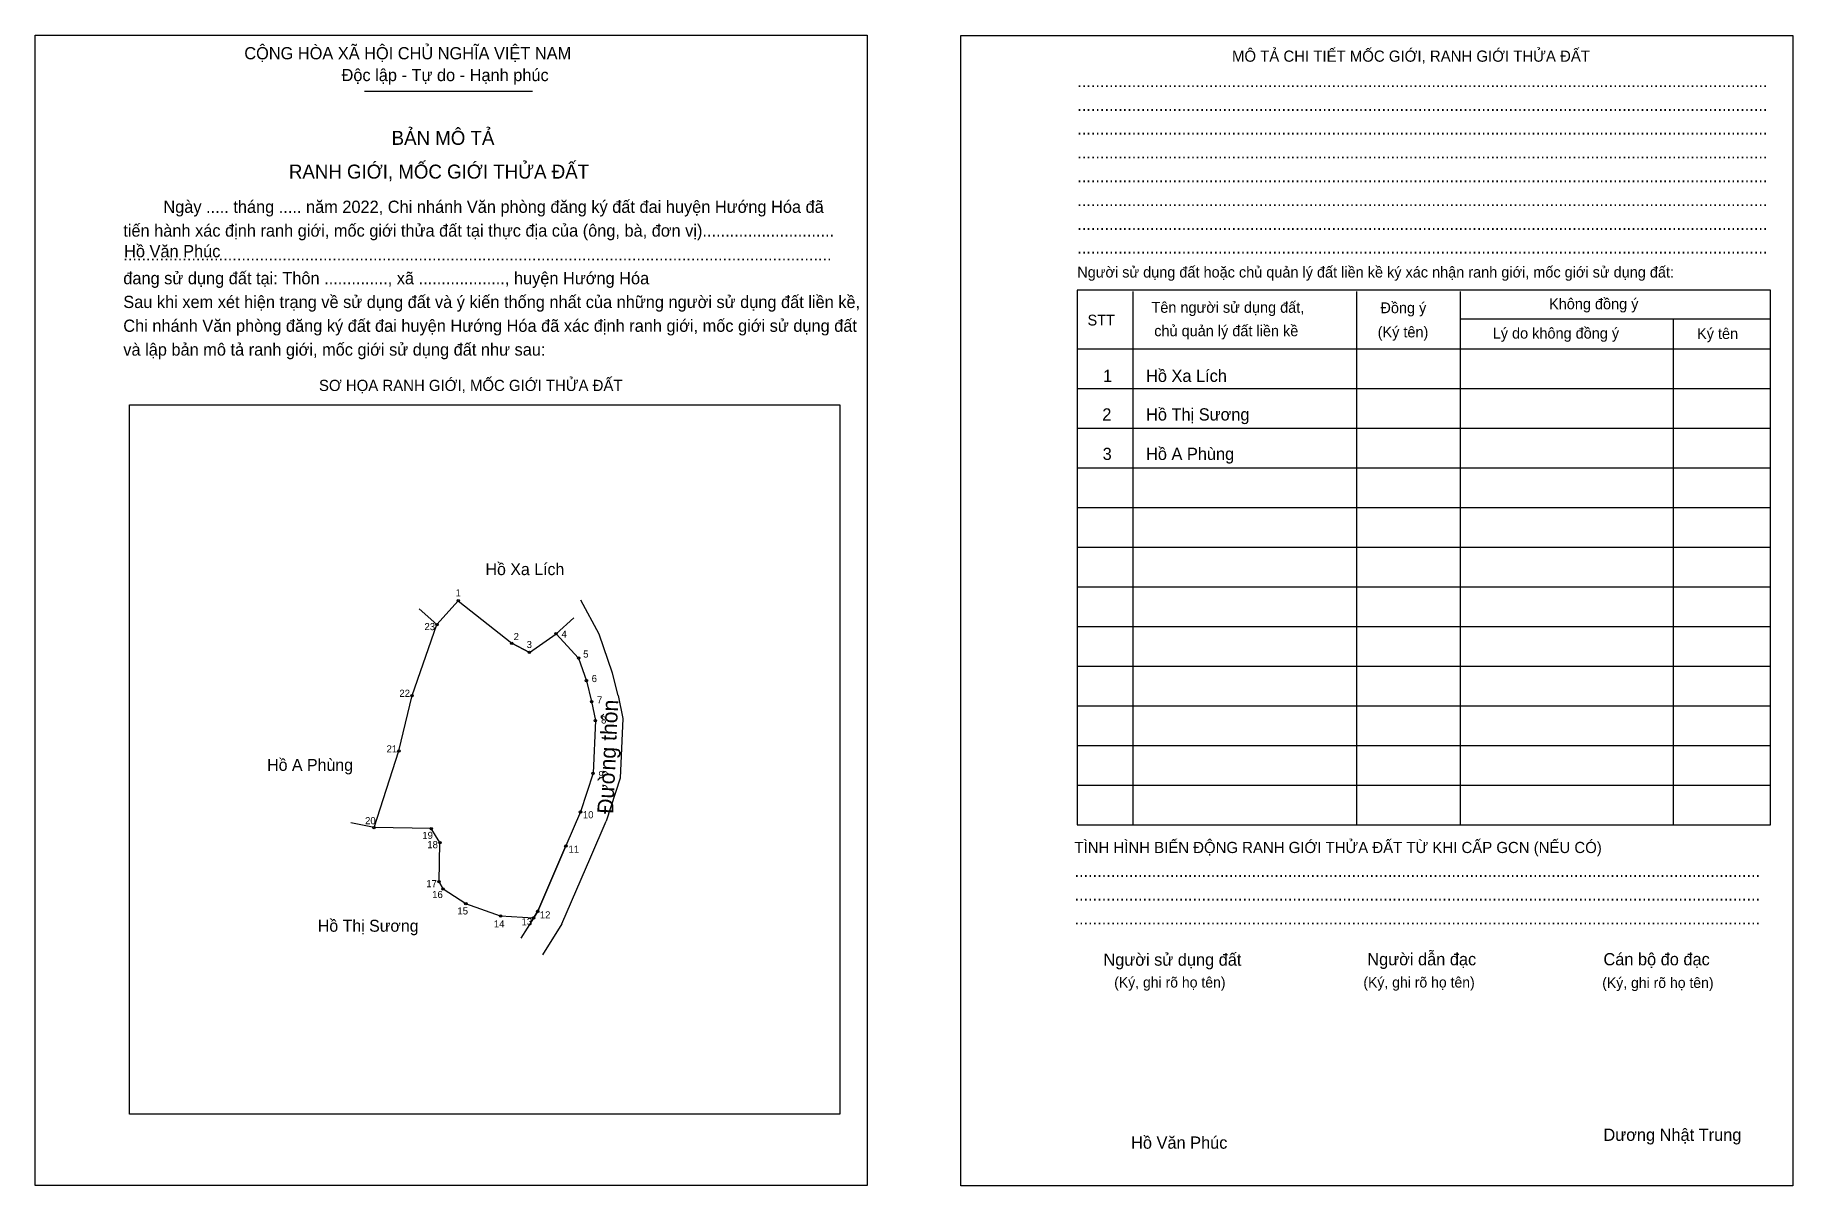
# Model space of a CAD drawing. Extents: x 547330 to 547718, y 1838631 to 1838885.
import ezdxf

# ---------------------------------------------------------------- set-up
doc = ezdxf.new("R2010")
doc.units = 0
for name, color, linetype in [('Level 1', 7, 'Continuous'), ('Level 10', 7, 'Continuous'), ('Level 11', 7, 'Continuous'), ('Level 2', 7, 'Continuous'), ('Level 25', 7, 'Continuous'), ('Level 27', 7, 'Continuous'), ('Level 36', 7, 'Continuous'), ('Level 52', 7, 'Continuous'), ('Level 55', 7, 'Continuous'), ('Level 6', 7, 'Continuous'), ('Level 9', 7, 'Continuous')]:
    doc.layers.add(name, color=color, linetype=linetype)

msp = doc.modelspace()

# ---------------------------------------------------------------- linework, layer by layer
at = {"layer": 'Level 1'}
for p, q in [((547330.5, 1838885.1), (547330.5, 1838885.1)), ((547534.58, 1838885.01), (547534.58, 1838885.01)), ((547403.08, 1838872.76), (547440.17, 1838872.76)), ((547572.5, 1838828.58), (547572.5, 1838710.91)), ((547621.84, 1838828.58), (547621.84, 1838710.91)), ((547644.67, 1838828.58), (547644.67, 1838710.91)), ((547644.67, 1838822.54), (547713.09, 1838822.54)), ((547691.65, 1838822.54), (547691.65, 1838710.91)), ((547560.25, 1838815.89), (547713.09, 1838815.89)), ((547560.25, 1838807.15), (547713.09, 1838807.15)), ((547351.33, 1838803.56), (547351.33, 1838803.56)), ((547560.25, 1838798.4), (547713.09, 1838798.4)), ((547560.25, 1838789.65), (547713.09, 1838789.65)), ((547560.25, 1838780.9), (547713.09, 1838780.9)), ((547560.25, 1838772.15), (547713.09, 1838772.15)), ((547560.25, 1838763.4), (547713.09, 1838763.4)), ((547560.25, 1838754.65), (547713.09, 1838754.65)), ((547560.25, 1838745.9), (547713.09, 1838745.9)), ((547560.25, 1838737.16), (547713.09, 1838737.16)), ((547560.25, 1838728.41), (547713.09, 1838728.41)), ((547560.25, 1838719.66), (547713.09, 1838719.66)), ((547507.93, 1838647.13), (547507.93, 1838647.13)), ((547513.93, 1838631.38), (547513.93, 1838631.38)), ((547718.01, 1838631.3), (547718.01, 1838631.3))]:
    msp.add_line(p, q, dxfattribs=at)
for points in [[(547713.09, 1838828.84), (547560.25, 1838828.84), (547560.25, 1838710.91), (547713.09, 1838710.91)], [(547351.33, 1838803.56), (547507.93, 1838803.56), (547507.93, 1838647.13), (547351.33, 1838647.13)]]:
    msp.add_lwpolyline(points, close=True, dxfattribs=at)
at = {"layer": 'Level 10'}
for p, q in [((547454.85, 1838752.96), (547450.83, 1838760.47)), ((547457.81, 1838744.37), (547454.85, 1838752.96)), ((547459.04, 1838739.42), (547457.81, 1838744.37)), ((547459.04, 1838739.42), (547460.05, 1838734.39)), ((547460.05, 1838734.39), (547459.45, 1838721.2)), ((547459.45, 1838721.2), (547456.37, 1838711.7)), ((547453.01, 1838703.89), (547456.37, 1838711.7)), ((547446.65, 1838689.1), (547453.01, 1838703.89)), ((547446.65, 1838689.1), (547442.37, 1838682.23))]:
    msp.add_line(p, q, dxfattribs=at)
msp.add_lwpolyline([(547405.23, 1838710.32), (547410.68, 1838727.21), (547413.59, 1838739.44), (547419.09, 1838755.09), (547423.78, 1838760.34), (547435.57, 1838750.98), (547439.46, 1838748.95), (547445.33, 1838753.07), (547450.32, 1838747.7), (547452.05, 1838742.69), (547453.19, 1838738.09), (547454.03, 1838733.92), (547453.5, 1838722.3), (547450.73, 1838713.77), (547447.5, 1838706.26), (547441.32, 1838691.88), (547440.37, 1838690.35), (547433.1, 1838690.8), (547425.45, 1838693.51), (547420.43, 1838696.75), (547419.54, 1838698.36), (547419.74, 1838707.01), (547417.83, 1838710.11)], close=True, dxfattribs=at)
at = {"layer": 'Level 11'}
for centre in [(547423.78, 1838760.34), (547419.09, 1838755.09), (547435.57, 1838750.98), (547445.33, 1838753.07), (547439.46, 1838748.95), (547450.32, 1838747.7), (547413.59, 1838739.44), (547452.05, 1838742.69), (547453.19, 1838738.09), (547454.03, 1838733.92), (547410.68, 1838727.21), (547453.5, 1838722.3), (547450.73, 1838713.77), (547405.23, 1838710.32), (547405.23, 1838710.32), (547417.83, 1838710.11), (547419.74, 1838707.01), (547447.5, 1838706.26), (547419.54, 1838698.36), (547420.43, 1838696.75), (547425.45, 1838693.51), (547433.1, 1838690.8), (547440.37, 1838690.35), (547441.32, 1838691.88)]:
    msp.add_circle(centre, 0.262, dxfattribs=at)
at = {"layer": 'Level 2'}
for points in [[(547330.5, 1838885.1), (547513.93, 1838885.1), (547513.93, 1838631.38), (547330.5, 1838631.38)], [(547534.58, 1838885.01), (547718.01, 1838885.01), (547718.01, 1838631.3), (547534.58, 1838631.3)]]:
    msp.add_lwpolyline(points, close=True, dxfattribs=at)
at = {"layer": 'Level 25'}
for p, q in [((547439.46, 1838748.95), (547435.57, 1838750.98)), ((547441.32, 1838691.88), (547447.5, 1838706.26)), ((547419.54, 1838698.36), (547420.43, 1838696.75)), ((547440.37, 1838690.35), (547441.32, 1838691.88))]:
    msp.add_line(p, q, dxfattribs=at)
at = {"layer": 'Level 27'}
for p, q in [((547419.09, 1838755.09), (547415.14, 1838758.54)), ((547445.33, 1838753.07), (547449.25, 1838756.56)), ((547405.23, 1838710.32), (547400.09, 1838711.39)), ((547440.37, 1838690.35), (547437.59, 1838685.9))]:
    msp.add_line(p, q, dxfattribs=at)

# ---------------------------------------------------------------- texts
at = {"layer": 'Level 1'}
for s, height, p in [('CỘNG HÒA XÃ HỘI CHỦ NGHĨA VIỆT NAM', 2.6945, (547376.61, 1838879.76)), ('MÔ TẢ CHI TIẾT MỐC GIỚI, RANH GIỚI THỬA ĐẤT', 2.4635, (547594.36, 1838879.23)), ('Độc lập - Tự do - Hạnh phúc', 2.6945, (547398.05, 1838874.95)), ('........................................................................................................................................................', 2.69445, (547560.25, 1838873.64)), ('........................................................................................................................................................', 2.69445, (547560.25, 1838868.39)), ('BẢN MÔ TẢ', 3.08, (547409.09, 1838860.9)), ('........................................................................................................................................................', 2.69445, (547560.25, 1838863.14)), ('RANH GIỚI, MỐC GIỚI THỬA ĐẤT', 3.0797, (547386.44, 1838853.46)), ('........................................................................................................................................................', 2.69445, (547560.25, 1838857.89)), ('........................................................................................................................................................', 2.69445, (547560.25, 1838852.64)), ('Ngày ..... tháng ..... năm 2022, Chi nhánh Văn phòng đăng ký đất đai huyện Hướng Hóa đã', 2.6945, (547358.77, 1838845.9)), ('........................................................................................................................................................', 2.69445, (547560.25, 1838847.39)), ('tiến hành xác định ranh giới, mốc giới thửa đất tại thực địa của (ông, bà, đơn vị).............................', 2.69445, (547349.93, 1838840.65)), ('........................................................................................................................................................', 2.69445, (547560.25, 1838842.14)), ('........................................................................................................................................................', 2.69445, (547560.25, 1838836.89)), ('đang sử dụng đất tại: Thôn .............., xã ..................., huyện Hướng Hóa', 2.6945, (547349.93, 1838830.15)), ('............................................................................................................................................................', 2.69445, (547349.93, 1838835.4)), ('Người sử dụng đất hoặc chủ quản lý đất liền kề ký xác nhận ranh giới, mốc giới sử dụng đất:', 2.3868, (547560.25, 1838831.64)), ('Sau khi xem xét hiện trạng về sử dụng đất và ý kiến thống nhất của những người sử dụng đất liền kề,', 2.6945, (547349.93, 1838824.91)), ('Tên người sử dụng đất,', 2.3868, (547576.61, 1838823.86)), ('Đồng ý', 2.387, (547627.09, 1838823.77)), ('Không đồng ý', 2.3868, (547664.27, 1838824.64)), ('Chi nhánh Văn phòng đăng ký đất đai huyện Hướng Hóa đã xác định ranh giới, mốc giới sử dụng đất', 2.6945, (547349.93, 1838819.66)), ('STT', 2.387, (547562.52, 1838821.06)), ('chủ quản lý đất liền kề', 2.3868, (547577.22, 1838818.69)), ('(Ký tên)', 2.387, (547626.48, 1838818.43)), ('Lý do không đồng ý', 2.3868, (547651.85, 1838818.17)), ('Ký tên', 2.387, (547696.9, 1838818.08)), ('và lập bản mô tả ranh giới, mốc giới sử dụng đất như sau:', 2.6945, (547349.93, 1838814.41)), ('SƠ HỌA RANH GIỚI, MỐC GIỚI THỬA ĐẤT', 2.4635, (547393.07, 1838806.61)), ('TÌNH HÌNH BIẾN ĐỘNG RANH GIỚI THỬA ĐẤT TỪ KHI CẤP GCN (NẾU CÓ)', 2.4635, (547559.64, 1838704.7)), ('.......................................................................................................................................................', 2.69445, (547559.64, 1838699.45)), ('.......................................................................................................................................................', 2.69445, (547559.64, 1838694.2)), ('.......................................................................................................................................................', 2.69445, (547559.64, 1838688.95)), ('Người sử dụng đất', 2.6945, (547566.02, 1838679.85)), ('Người dẫn đạc', 2.6945, (547624.2, 1838679.94)), ('Cán bộ đo đạc', 2.6945, (547676.26, 1838679.94)), ('(Ký, ghi rõ họ tên)', 2.3097, (547568.39, 1838675.04)), ('(Ký, ghi rõ họ tên)', 2.3097, (547623.33, 1838675.04)), ('(Ký, ghi rõ họ tên)', 2.3097, (547675.99, 1838674.95)), ('Dương Nhật Trung', 2.6945, (547676.26, 1838641.22))]:
    msp.add_text(s, height=height, dxfattribs=at).set_placement(p)
at = {"layer": 'Level 10'}
msp.add_text('Đường thôn', height=3.5, rotation=87.3955, dxfattribs=at).set_placement((547457.92, 1838713.28))
at = {"layer": 'Level 36'}
for s, height, p in [('Hồ Xa Lích', 2.625, (547429.79, 1838766)), ('Hồ A Phùng', 2.625, (547381.65, 1838722.83)), ('Hồ Thị Sương', 2.6246, (547392.82, 1838687.35))]:
    msp.add_text(s, height=height, dxfattribs=at).set_placement(p)
at = {"layer": 'Level 52'}
for s, height, p in [('1', 2.69, (547565.93, 1838808.61)), ('Hồ Xa Lích', 2.694, (547575.42, 1838808.61)), ('2', 2.69, (547565.77, 1838800.1)), ('Hồ Thị Sương', 2.6945, (547575.42, 1838800.1)), ('3', 2.69, (547565.85, 1838791.4)), ('Hồ A Phùng', 2.694, (547575.42, 1838791.4))]:
    msp.add_text(s, height=height, dxfattribs=at).set_placement(p)
at = {"layer": 'Level 55'}
for s, p in [('1', (547423.73, 1838760.34)), ('23', (547418.97, 1838755.09)), ('2', (547435.51, 1838750.98)), ('4', (547445.27, 1838753.07)), ('3', (547439.41, 1838748.95)), ('5', (547450.26, 1838747.7)), ('22', (547413.47, 1838739.44)), ('6', (547451.99, 1838742.69)), ('7', (547453.13, 1838738.09)), ('8', (547453.97, 1838733.92)), ('21', (547410.57, 1838727.21)), ('9', (547453.44, 1838722.3)), ('10', (547450.61, 1838713.77)), ('20', (547405.11, 1838710.32)), ('19', (547417.71, 1838710.11)), ('18', (547419.62, 1838707.01)), ('11', (547447.39, 1838706.26)), ('17', (547419.42, 1838698.36)), ('16', (547420.31, 1838696.75)), ('15', (547425.33, 1838693.51)), ('14', (547432.98, 1838690.8)), ('13', (547440.25, 1838690.35)), ('12', (547441.2, 1838691.88))]:
    msp.add_text(s, height=0.175, dxfattribs=at).set_placement(p)
at = {"layer": 'Level 6'}
for p in [(547350.11, 1838836.1), (547572.12, 1838639.49)]:
    msp.add_text('Hồ Văn Phúc', height=2.6946, dxfattribs=at).set_placement(p)
at = {"layer": 'Level 9'}
for s, height, p in [('1', 1.57, (547423.19, 1838761.3)), ('23', 1.575, (547416.33, 1838753.86)), ('2', 1.57, (547435.99, 1838751.66)), ('3', 1.57, (547438.86, 1838749.91)), ('4', 1.57, (547446.54, 1838752.2)), ('5', 1.57, (547451.32, 1838747.81)), ('6', 1.57, (547453.19, 1838742.4)), ('22', 1.575, (547410.8, 1838739.15)), ('7', 1.57, (547454.37, 1838737.69)), ('8', 1.57, (547455.26, 1838733.27)), ('21', 1.575, (547407.97, 1838726.89)), ('9', 1.57, (547454.69, 1838721.2)), ('20', 1.575, (547403.23, 1838711.05)), ('10', 1.575, (547451.25, 1838712.37)), ('19', 1.575, (547415.85, 1838707.8)), ('18', 1.575, (547416.95, 1838705.77)), ('11', 1.575, (547448.09, 1838704.78)), ('17', 1.575, (547416.73, 1838697.16)), ('16', 1.575, (547418.03, 1838694.77)), ('15', 1.575, (547423.59, 1838691.15)), ('14', 1.575, (547431.63, 1838688.3)), ('13', 1.575, (547437.74, 1838688.76)), ('12', 1.575, (547441.76, 1838690.28))]:
    msp.add_text(s, height=height, dxfattribs=at).set_placement(p)

doc.saveas('drawing.dxf')
